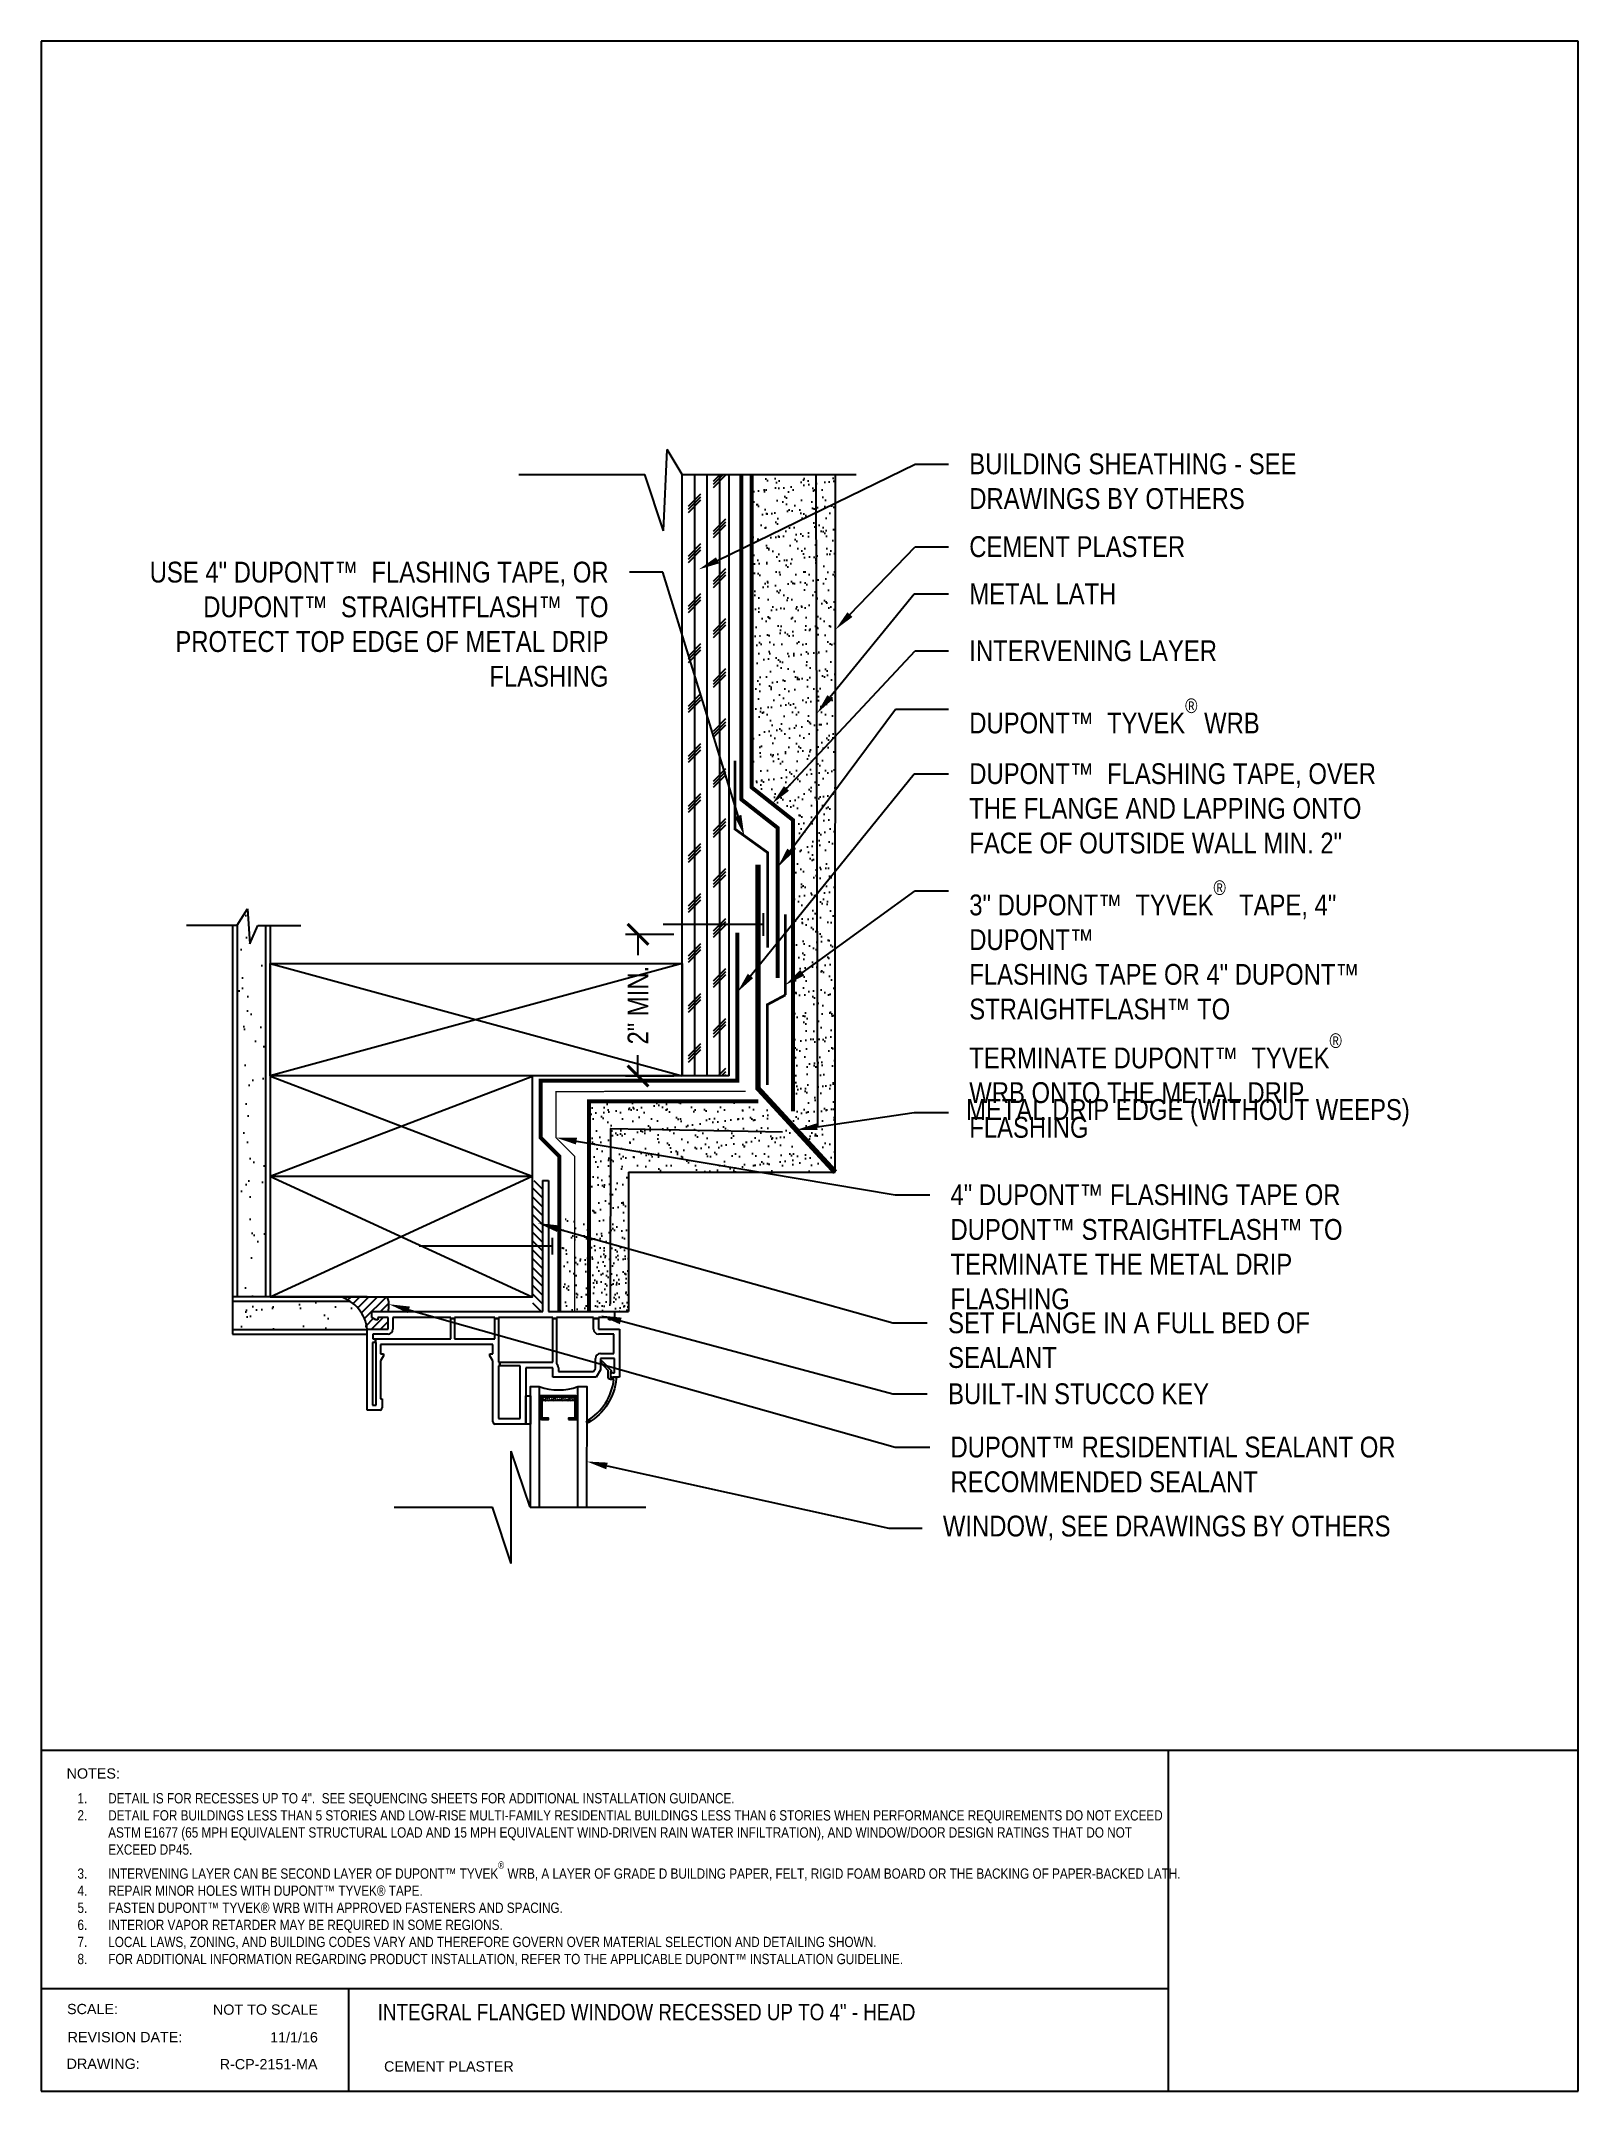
# Paper-space layout 'Title Block' of a CAD drawing. Header units: inches. Extents: x 0.3 to 7.8, y 0.1 to 10.1.
# The model-space entities are those that its viewports show. They can reach past a viewport. Long polylines and large blocks are cut down to what shows.
import ezdxf
from ezdxf import colors
from ezdxf.entities.mleader import LeaderData, LeaderLine
from ezdxf.math import Vec2, Vec3

# ---------------------------------------------------------------- set-up
doc = ezdxf.new("R2010")
doc.units = ezdxf.units.IN
doc.header["$MEASUREMENT"] = 0
for name, pattern in [('CENTER2', [1.125, 0.75, -0.125, 0.125, -0.125]), ('CENTER6', [0.4125, 0.3, -0.05, 0.03125, -0.03125]), ('HIDDEN', [0.375, 0.25, -0.125])]:
    doc.linetypes.add(name, pattern=pattern)
for name, color, linetype, lineweight in [('-ATI-WRB', 5, 'CENTER6', 15), ('.ATI-DETAIL', 13, 'Continuous', 25), ('.ATI-HATCH', 8, 'Continuous', 25), ('.ATI-TEXT', 7, 'Continuous', 35), ('ATI-SAM', 4, 'HIDDEN', 15)]:
    doc.layers.add(name, color=color, linetype=linetype, lineweight=lineweight)
doc.layers.add('title block', color=7, linetype='Continuous')
doc.styles.add('ATI ARCH 5-32', font='ARIALN.TTF', dxfattribs={"height": 0.15625})
doc.styles.get("Standard").update_dxf_attribs({"font": 'arial.ttf'})
doc.linetypes.add('ZIGZAG', pattern='A,0.0001,-0.2,[131,ltypeshp.shx,S=0.2,R=0,X=-0.2,Y=0],-0.4,[131,ltypeshp.shx,S=0.2,R=180,X=0.2,Y=0],-0.2', length=0.8001)
doc.dimstyles.new('ATI ARCH 5-32', dxfattribs={"dimscale": 12, "dimtxt": 0.15625, "dimasz": 0.15625, "dimexe": 0.09375, "dimexo": 0.0625, "dimgap": 0.09, "dimtad": 0, "dimdec": 4, "dimzin": 0, "dimdsep": 46, "dimlunit": 4, "dimtxsty": 'ATI ARCH 5-32', "dimblk": 'ARCHTICK', "dimcen": 0.09, "dimadec": 0, "dimazin": 0, "dimtfac": 0.8, "dimtdec": 4, "dimtofl": 0, "dimtmove": 0, "dimatfit": 2, "dimfxl": 1, "dimtolj": 1, "dimtzin": 0, "dimarcsym": 0})
pattern_1 = [(37.5, (-0.42954, -256.82222), (-0.004409535, 0.134877664), [0, -0.1064, 0, -0.119, 0, -0.11375]), (7.5, (-0.42954, -256.82222), (0.12388437, 0.19755022), [0, -0.0574, 0, -0.0959, 0, -0.03675]), (327.5, (-0.51564, -256.82222), (0.21798993, 0.000396134), [0, -0.035, 0, -0.126, 0, -0.1645]), (317.5, (-0.51564, -256.82222), (0.21042886, 0.06143729), [0, -0.0175, 0, -0.0826, 0, -0.0945])]

# ---------------------------------------------------------------- blocks, each defined once
blk = doc.blocks.new('_ARCHTICK')
at = {"color": 0, "linetype": 'ByBlock', "const_width": 0.15}
blk.add_lwpolyline([(-0.5, -0.5), (0.5, 0.5)], dxfattribs=at)
blk = doc.blocks.new('*D2')
at = {"layer": '.ATI-TEXT', "color": 0, "lineweight": -2, "transparency": 16777216}
for p, q in [((24.773, 16.744), (24.41, 16.744)), ((24.504, 16.744), (24.504, 16.588)), ((24.504, 15.681), (24.504, 15.838)), ((24.773, 15.681), (24.41, 15.681))]:
    blk.add_line(p, q, dxfattribs=at)
at = {"layer": 'Defpoints', "color": 0, "transparency": 16777216}
for p in [(24.836, 16.744), (24.504, 15.681), (24.836, 15.681)]:
    blk.add_point(p, dxfattribs=at)
at = {"layer": '.ATI-TEXT', "color": 0, "lineweight": -2, "transparency": 16777216, "xscale": 0.15625, "yscale": 0.15625, "zscale": 0.15625}
for p, rotation in [((24.504, 16.744), 90), ((24.504, 15.681), 270)]:
    blk.add_blockref('_ARCHTICK', p, dxfattribs=dict(at, rotation=rotation))
at = {"layer": '.ATI-TEXT', "color": 0, "transparency": 16777216, "insert": (24.504, 16.213), "char_height": 0.15625, "attachment_point": 5, "rotation": 90, "style": 'ATI ARCH 5-32'}
blk.add_mtext('\\A1;2" MIN.', dxfattribs=at)

msp = doc.modelspace()

# ---------------------------------------------------------------- hatches: boundary and pattern name
at = {"layer": '.ATI-HATCH'}
h = msp.add_hatch(dxfattribs=at)
h.set_pattern_fill('CORK', color=256, scale=0.75, angle=-90)
h.set_pattern_definition([(270, (21.74212, 18.31672), (0.09375, -4e-17), []), (45, (21.69525, 18.26985), (-0.1875, 0.1875), [0.132583, -0.132583]), (45, (21.69525, 18.2464), (-0.1875, 0.1875), [0.132583, -0.132583]), (45, (21.69525, 18.22297), (-0.1875, 0.1875), [0.132583, -0.132583])])
h.paths.add_polyline_path([(24.83587, 15.6814), (25.18743, 15.6814), (25.18743, 20.19521), (24.83587, 20.19521)])
h = msp.add_hatch(dxfattribs=at)
h.set_pattern_fill('AR-SAND', color=256, scale=0.07)
h.set_pattern_definition(pattern_1)
h.paths.add_polyline_path([(25.98473, 16.00208), (25.98514, 16.72334), (25.6669, 16.52826), (25.6669, 15.89073)])
h.paths.add_polyline_path([(25.98709, 20.19521), (25.52121, 20.19521), (25.35677, 20.12524), (25.35677, 19.21546), (25.54042, 19.06253), (25.54042, 17.97309), (25.6669, 17.81252), (25.6669, 16.52826), (25.98514, 16.72334)])
h.paths.add_polyline_path([(25.6669, 15.89073), (25.6669, 15.3042), (25.98414, 14.95981), (25.98473, 16.00208)])
h = msp.add_hatch(dxfattribs=at)
h.set_pattern_fill('AR-SAND', color=256, scale=0.07)
h.set_pattern_definition(pattern_1)
h.paths.add_polyline_path([(25.40375, 15.79854), (25.27974, 15.7551), (25.27974, 15.71448), (25.40375, 15.71448)])
h.paths.add_polyline_path([(25.35971, 16.70864), (27.08827, 16.70864), (27.08827, 17.29711), (25.35971, 17.29711)], flags=9)
h.paths.add_polyline_path([(25.35677, 19.21546), (25.35677, 17.84776), (25.6669, 17.60229), (25.6669, 17.81252), (25.54042, 17.97309), (25.54042, 19.06253)])
h = msp.add_hatch(dxfattribs=at)
h.set_pattern_fill('AR-SAND', color=256, scale=0.07)
h.set_pattern_definition(pattern_1)
h.paths.add_polyline_path([(25.98548, 17.33483), (25.6669, 17.33483), (25.6669, 16.69641), (25.92404, 16.69641), (25.98514, 16.7351)])
h.paths.add_polyline_path([(25.32078, 16.70864), (27.04934, 16.70864), (27.04934, 17.29711), (25.32078, 17.29711)], flags=9)
h = msp.add_hatch(dxfattribs=at)
h.set_pattern_fill('AR-SAND', color=256, scale=0.15)
h.set_pattern_definition([(37.5, (-150.229, -424.47275), (-0.009449, 0.28902357), [0, -0.228, 0, -0.255, 0, -0.24375]), (7.5, (-150.229, -424.47275), (0.2654665, 0.4233219), [0, -0.123, 0, -0.2055, 0, -0.07875]), (327.5, (-150.4135, -424.47275), (0.46712128, 0.00084886), [0, -0.075, 0, -0.27, 0, -0.3525]), (317.5, (-150.4135, -424.47275), (0.450919, 0.13165133), [0, -0.0375, 0, -0.177, 0, -0.2025])])
h.paths.add_polyline_path([(21.49603, 13.74363), (21.70697, 13.74363), (21.70697, 16.81072), (21.64925, 16.81072), (21.58998, 16.6734), (21.57381, 16.93458), (21.49603, 16.81341)])
h = msp.add_hatch(dxfattribs=at)
h.set_pattern_fill('AR-SAND', color=256, scale=0.07)
h.set_pattern_definition([(37.5, (-10.21474, -256.8224), (-0.004409535, 0.134877664), [0, -0.1064, 0, -0.119, 0, -0.11375]), (7.5, (-10.21474, -256.8224), (0.12388437, 0.19755022), [0, -0.0574, 0, -0.0959, 0, -0.03675]), (327.5, (-10.30084, -256.8224), (0.21798993, 0.000396134), [0, -0.035, 0, -0.126, 0, -0.1645]), (317.5, (-10.30084, -256.8224), (0.21042886, 0.06143729), [0, -0.0175, 0, -0.0826, 0, -0.0945])])
h.paths.add_polyline_path([(24.09231, 13.91309), (24.43171, 13.91309), (24.43171, 14.52608), (23.89978, 14.64697), (23.89978, 14.45691), (23.91428, 13.91309)])
h.paths.add_polyline_path([(24.13712, 15.49156), (24.13712, 14.59303), (24.43171, 14.52608), (24.43171, 14.95964), (25.92671, 14.95964), (25.47824, 15.44648), (25.23042, 15.49156)])
h = msp.add_hatch(dxfattribs=at)
h.set_pattern_fill('ANSI31', color=256, scale=0.375, angle=-90)
h.set_pattern_definition([(315, (-0.42935, -255.947492), (0.03314563, 0.03314563), [])])
h.paths.add_polyline_path([(23.78907, 14.40528), (23.71397, 14.40528), (23.71397, 13.91309), (23.78907, 13.91309)])
h.paths.add_polyline_path([(23.78907, 14.89747), (23.71397, 14.89747), (23.71397, 14.40528), (23.78907, 14.40528)])
h = msp.add_hatch(dxfattribs=at)
h.set_pattern_fill('AR-SAND', color=256, scale=0.07)
h.set_pattern_definition([(37.5, (-10.2138, -255.94749), (-0.004409535, 0.134877664), [0, -0.1064, 0, -0.119, 0, -0.11375]), (7.5, (-10.2138, -255.9475), (0.12388437, 0.19755022), [0, -0.0574, 0, -0.0959, 0, -0.03675]), (327.5, (-10.2999, -255.94749), (0.21798993, 0.000396134), [0, -0.035, 0, -0.126, 0, -0.1645]), (317.5, (-10.2999, -255.9475), (0.21042886, 0.06143729), [0, -0.0175, 0, -0.0826, 0, -0.0945])])
h.paths.add_polyline_path([(24.43265, 14.41842), (24.09325, 14.49784), (24.09325, 14.28778), (24.09325, 13.98395), (24.43265, 13.91309)])
h = msp.add_hatch(dxfattribs=at)
h.set_pattern_fill('ANSI31', color=256, scale=0.375, angle=720)
h.set_pattern_definition([(45, (-151.908034, -428.97817), (-0.0331456304, 0.0331456304), [])])
edge = h.paths.add_edge_path()
edge.add_line((22.62793, 13.91097), (22.50699, 13.91097))
edge.add_line((22.50699, 13.91097), (22.50699, 13.86597))
edge.add_line((22.50699, 13.86597), (22.53624, 13.8491))
edge.add_line((22.53624, 13.8491), (22.5503, 13.8491))
edge.add_line((22.5503, 13.8491), (22.5503, 13.86597))
edge.add_line((22.5503, 13.86597), (22.62793, 13.86597))
edge.add_line((22.62793, 13.86597), (22.62793, 13.77879))
edge.add_line((22.62793, 13.77879), (22.47043, 13.77879))
edge.add_arc((22.19057, 13.75449), 0.28091, 364.962398, 434.272129)
edge.add_line((22.26671, 14.02488), (22.626, 14.02488))
edge.add_arc((22.42544, 13.96452), 0.20944, 345.188564, 376.75167, ccw=False)
h = msp.add_hatch(dxfattribs=at)
h.set_pattern_fill('AR-SAND', color=256, scale=0.15, angle=-180)
h.set_pattern_definition([(217.5, (196.80717, 456.81435), (0.009449, -0.28902357), [0, -0.228, 0, -0.255, 0, -0.24375]), (187.5, (196.80717, 456.81435), (-0.2654665, -0.4233219), [0, -0.123, 0, -0.2055, 0, -0.07875]), (147.5, (196.99167, 456.81435), (-0.46712128, -0.00084886), [0, -0.075, 0, -0.27, 0, -0.3525]), (137.5, (196.99167, 456.81435), (-0.450919, -0.13165133), [0, -0.0375, 0, -0.177, 0, -0.2025])])
h.paths.add_polyline_path([(22.47043, 13.77879), (22.47043, 13.98972), (21.46106, 13.98972), (21.46106, 13.77879)])
h = msp.add_hatch(dxfattribs=at)
h.set_pattern_fill('DASH', color=256, scale=0.084375, angle=30, style=0)
h.set_pattern_definition([(330, (20.128368, 14.530916), (0.003860424, -0.0144073), [0.010546875, -0.010546875])])
h.paths.add_polyline_path([(24.03073, 13.24475), (23.78506, 13.24475), (23.78506, 13.2727), (24.03073, 13.2727)])
edge = h.paths.add_edge_path(flags=17)
edge.add_line((24.03073, 13.24475), (23.78506, 13.24475))

# ---------------------------------------------------------------- linework, layer by layer
at = {"layer": '-ATI-WRB', "linetype": 'CENTER6', "ltscale": 0.75, "const_width": 0.03}
msp.add_lwpolyline([(25.28, 20.19521), (25.28, 19.08596), (25.28, 18.90536), (25.28, 17.75699), (25.55202, 17.5438), (25.55202, 16.41576)], dxfattribs=at)
at = {"layer": '.ATI-DETAIL'}
for p, q in [((24.69525, 19.77333), (24.7234, 20.38391)), ((24.83587, 20.19521), (24.7234, 20.38391)), ((23.61065, 20.19521), (24.55462, 20.19521)), ((24.69525, 19.77333), (24.55462, 20.19521)), ((24.83587, 15.6814), (24.83587, 20.19521)), ((24.83587, 20.19521), (26.1421, 20.19521)), ((25.18743, 15.6814), (25.18743, 20.19521)), ((25.98414, 14.95981), (25.98709, 20.19521)), ((21.49603, 16.81341), (21.57381, 16.93458)), ((21.57381, 16.93458), (21.58998, 16.6734)), ((21.11469, 16.81341), (21.49603, 16.81341)), ((21.46087, 16.81341), (21.46106, 14.02488)), ((21.58998, 16.6734), (21.64925, 16.81072)), ((21.64925, 16.81072), (21.97343, 16.81072)), ((21.74212, 16.81072), (21.74231, 14.02488)), ((25.44335, 16.90448), (25.44335, 16.73395)), ((21.74212, 16.52515), (24.83587, 15.6814)), ((24.83587, 16.52515), (21.74212, 15.6814)), ((25.18743, 15.6814), (24.83587, 15.6814)), ((24.43246, 14.95981), (25.98414, 14.95894)), ((24.43246, 14.95981), (24.43265, 13.91309)), ((23.78907, 13.91309), (23.78907, 14.89747)), ((23.78907, 14.89747), (23.83125, 14.89747)), ((23.83125, 14.89747), (23.83125, 13.91309)), ((21.74231, 14.02488), (21.46106, 14.02488)), ((22.47043, 14.02488), (21.46106, 14.02488)), ((21.46106, 14.02488), (21.46106, 13.74363)), ((22.50699, 13.86809), (22.50699, 13.91309)), ((22.50699, 13.91309), (23.78907, 13.91309)), ((22.53622, 13.85122), (22.50699, 13.86809)), ((22.55028, 13.85122), (22.53622, 13.85122)), ((22.62793, 13.86809), (22.55028, 13.86809)), ((22.55028, 13.86809), (22.55028, 13.85122)), ((22.62793, 13.7809), (22.62793, 13.86809)), ((23.0993, 13.86809), (22.66449, 13.86809)), ((22.66449, 13.86809), (22.66449, 13.7809)), ((23.0993, 13.86068), (23.0993, 13.86809)), ((23.12743, 13.86068), (23.0993, 13.86068)), ((23.0993, 13.7089), (23.0993, 13.86068)), ((23.0993, 13.86068), (23.12743, 13.86068)), ((23.42949, 13.86809), (23.12743, 13.86809)), ((23.12743, 13.86809), (23.12743, 13.86068)), ((23.12743, 13.86068), (23.12743, 13.7089)), ((23.42949, 13.86068), (23.42949, 13.86809)), ((23.45761, 13.86068), (23.42949, 13.86068)), ((23.42949, 13.7089), (23.42949, 13.86068)), ((23.42949, 13.86068), (23.45761, 13.86068)), ((23.8643, 13.86809), (23.45761, 13.86809)), ((23.45761, 13.86809), (23.45761, 13.86068)), ((23.45761, 13.86068), (23.45761, 13.5334)), ((23.83125, 13.91309), (24.32836, 13.91309)), ((23.8643, 13.86068), (23.8643, 13.86809)), ((23.8643, 13.86068), (23.89243, 13.86068)), ((23.89243, 13.86068), (23.8643, 13.86068)), ((23.8643, 13.5334), (23.8643, 13.86068)), ((24.17086, 13.86809), (23.89243, 13.86809)), ((23.89243, 13.86809), (23.89243, 13.86068)), ((23.89243, 13.86068), (23.89243, 13.52266)), ((24.17086, 13.86068), (24.17086, 13.86809)), ((24.17086, 13.7809), (24.17086, 13.86068)), ((24.17086, 13.86068), (24.20743, 13.86068)), ((24.20743, 13.86068), (24.17086, 13.86068)), ((24.28507, 13.86809), (24.20743, 13.86809)), ((24.20743, 13.86809), (24.20743, 13.86068)), ((24.20743, 13.86068), (24.20743, 13.7809)), ((24.28507, 13.85122), (24.28507, 13.86809)), ((24.29913, 13.85122), (24.28507, 13.85122)), ((24.32836, 13.86809), (24.29913, 13.85122)), ((24.32836, 13.91309), (24.32836, 13.86809)), ((24.32836, 13.91309), (24.43265, 13.91309)), ((21.46106, 13.74363), (22.47043, 13.74363)), ((22.47043, 13.17453), (22.47043, 13.7809)), ((22.47043, 13.7809), (22.62793, 13.7809)), ((22.62793, 13.74434), (22.51261, 13.74434)), ((22.51261, 13.74434), (22.51261, 13.7089)), ((22.51261, 13.7089), (22.53359, 13.7089)), ((22.53359, 13.7089), (22.53359, 13.68078)), ((22.53359, 13.68078), (22.53359, 13.7089)), ((22.53359, 13.7089), (23.0993, 13.7089)), ((23.12743, 13.7089), (23.42949, 13.7089)), ((24.20743, 13.7809), (24.36493, 13.7809)), ((24.32274, 13.74434), (24.20743, 13.74434)), ((24.32274, 13.59809), (24.32274, 13.74434)), ((24.36493, 13.7809), (24.36493, 13.4209)), ((22.53359, 13.68078), (22.5098, 13.68078)), ((22.5098, 13.68078), (22.5098, 13.21109)), ((22.53793, 13.68078), (22.53359, 13.68078)), ((22.53793, 13.21109), (22.53793, 13.68078)), ((23.41543, 13.66672), (22.57168, 13.66672)), ((22.57168, 13.66672), (22.57168, 13.5964)), ((22.57168, 13.5964), (22.59418, 13.5964)), ((22.59418, 13.58234), (22.57168, 13.54337)), ((22.57168, 13.54337), (22.57168, 13.2589)), ((22.59418, 13.5964), (22.59418, 13.58234)), ((23.39293, 13.58234), (23.39293, 13.5964)), ((23.39293, 13.5964), (23.41543, 13.5964)), ((23.41543, 13.54337), (23.39293, 13.58234)), ((23.41543, 13.5964), (23.41543, 13.66672)), ((23.41543, 13.08622), (23.41543, 13.54337)), ((24.18493, 13.48695), (24.18493, 13.56153)), ((24.22149, 13.59809), (24.32274, 13.59809)), ((24.32836, 13.56153), (24.22149, 13.56153)), ((24.22149, 13.56153), (24.22149, 13.47715)), ((24.32836, 13.45465), (24.32836, 13.56153)), ((23.45761, 13.5334), (23.46726, 13.5334)), ((23.46726, 13.50528), (23.45761, 13.50528)), ((23.45761, 13.50528), (23.45761, 13.11153)), ((23.46726, 13.5334), (23.46726, 13.50528)), ((23.46726, 13.50528), (23.46726, 13.5334)), ((23.46726, 13.5334), (23.8643, 13.5334)), ((23.61961, 13.50528), (23.46726, 13.50528)), ((23.61961, 13.11153), (23.61961, 13.50528)), ((23.8643, 13.49122), (23.6618, 13.49122)), ((23.6618, 13.49122), (23.6618, 13.06934)), ((23.8643, 13.4209), (23.8643, 13.49122)), ((24.18901, 13.4209), (23.8643, 13.4209)), ((23.90649, 13.49122), (23.90649, 13.46309)), ((23.90649, 13.46309), (24.17115, 13.46309)), ((24.17115, 13.46309), (24.18493, 13.48695)), ((24.22149, 13.47715), (24.18901, 13.4209)), ((24.3143, 13.45465), (24.32836, 13.45465)), ((24.36493, 13.4209), (24.3143, 13.4209)), ((22.57168, 13.2589), (22.58293, 13.2589)), ((22.58293, 13.2589), (22.58293, 13.1914)), ((23.78569, 13.2817), (23.76333, 13.2817)), ((24.0301, 13.2817), (24.05246, 13.2817)), ((22.56605, 13.17453), (22.47043, 13.17453)), ((22.5098, 13.21109), (22.53793, 13.21109)), ((23.45761, 13.11153), (23.61961, 13.11153)), ((23.78569, 13.10451), (23.76333, 13.10451)), ((24.0301, 13.10451), (24.05246, 13.10451)), ((23.6618, 13.06934), (23.4323, 13.06934)), ((23.69339, 12.44441), (23.55276, 12.86628)), ((23.55276, 12.02253), (23.55276, 12.86628)), ((22.67336, 12.44441), (23.41214, 12.44441)), ((23.55276, 12.02253), (23.41214, 12.44441)), ((23.69339, 12.44441), (24.56332, 12.44441))]:
    msp.add_line(p, q, dxfattribs=at)
at = {"layer": '.ATI-DETAIL', "ltscale": 0.5}
for p, q in [((21.74231, 14.93035), (23.7116, 15.67956)), ((21.74557, 15.6807), (23.70958, 14.92887)), ((21.73997, 14.93035), (23.70271, 14.93035)), ((21.74027, 14.92941), (23.71071, 14.02477)), ((21.74216, 14.02501), (23.70902, 14.93007)), ((21.74441, 14.92991), (23.70715, 14.92991))]:
    msp.add_line(p, q, dxfattribs=at)
at = {"layer": '.ATI-DETAIL', "linetype": 'CENTER2', "ltscale": 0.75, "const_width": 0.03}
for points in [[(25.35677, 20.19521), (25.35677, 19.21546), (25.35677, 18.91141), (25.35677, 17.84776), (25.6669, 17.60229), (25.6669, 15.41663)], [(24.13712, 13.91309), (24.13712, 15.49173), (25.40781, 15.49173), (25.40781, 15.49173)]]:
    msp.add_lwpolyline(points, dxfattribs=at)
at = {"layer": '.ATI-DETAIL', "linetype": 'ZIGZAG', "ltscale": 0.2}
for points in [[(25.85512, 15.29908), (25.84209, 20.19521)], [(24.29804, 13.97011), (24.29894, 15.2884), (25.58861, 15.26158)]]:
    msp.add_lwpolyline(points, dxfattribs=at)
at = {"layer": '.ATI-DETAIL', "linetype": 'Continuous', "const_width": 0.04}
msp.add_lwpolyline([(25.98414, 14.95981), (25.98414, 14.95981), (25.40375, 15.58987), (25.40375, 17.2671)], dxfattribs=at)
at = {"layer": '.ATI-DETAIL'}
for points in [[(25.44335, 16.81922), (24.69285, 16.81922)], [(23.86226, 14.34278), (23.86226, 14.46778)], [(23.86226, 14.40528), (22.86226, 14.40528)]]:
    msp.add_lwpolyline(points, dxfattribs=at)
for points in [[(24.83587, 15.6814), (21.74212, 15.6814), (21.74212, 16.52515), (24.83587, 16.52515)], [(23.71087, 15.6814), (21.74212, 15.6814), (21.74231, 14.02488), (23.71106, 14.02488)], [(24.03073, 13.24475), (23.78506, 13.24475), (23.78506, 13.2727), (24.03073, 13.2727)]]:
    msp.add_lwpolyline(points, close=True, dxfattribs=at)
msp.add_lwpolyline([(24.32303, 13.40403), (24.29743, 13.40403, -0.41421356), (24.28055, 13.4209), (24.28055, 13.47083), (24.22382, 13.5304, -1), (24.23603, 13.54204), (24.30586, 13.46872), (24.29743, 13.46028), (24.29743, 13.4209), (24.3331, 13.4209, -0.53433101), (24.34089, 13.40924, -0.24015552), (24.13137, 13.07972), (24.13024, 13.0791, -0.94843788), (24.1216, 13.09357, 0.23691245)], format="xyb", close=True, dxfattribs=at)
at = {"layer": '.ATI-DETAIL', "linetype": 'Continuous'}
msp.add_lwpolyline([(23.66208, 13.2803), (23.69696, 13.2803), (23.69696, 13.06936), (23.66208, 13.06936)], close=True, dxfattribs=at)
for points in [[(23.69677, 12.44441), (23.69696, 13.35061), (23.76333, 13.35061), (23.76314, 12.44441)], [(24.05227, 12.44441), (24.05246, 13.35061), (24.11883, 13.35061), (24.11864, 12.44441)]]:
    msp.add_lwpolyline(points, dxfattribs=at)
at = {"layer": '.ATI-DETAIL', "flags": 128}
msp.add_lwpolyline([(23.98348, 13.10451), (24.0341, 13.10451, 0.41421356), (24.03973, 13.11014), (24.03973, 13.27608, 0.41421356), (24.0341, 13.2817), (23.78168, 13.2817, 0.41421356), (23.77606, 13.27608), (23.77606, 13.11014, 0.41421356), (23.78168, 13.10451), (23.83231, 13.10451), (23.83231, 13.11351), (23.78506, 13.11351), (23.78506, 13.2727), (24.03073, 13.2727), (24.03073, 13.11351), (23.98348, 13.11351)], format="xyb", close=True, dxfattribs=at)
at = {"layer": '.ATI-DETAIL'}
for centre, radius, start, end in [((22.18863, 13.75288), 0.28298, 5.252016, 73.982511), ((22.46963, 13.95808), 0.16515, 343.427846, 23.858235), ((22.62793, 13.7809), 0.03656, 270, 360), ((24.20743, 13.7809), 0.03656, 180, 270), ((24.22149, 13.56153), 0.03656, 90, 180), ((23.8643, 13.49122), 0.04219, 0, 48.189685), ((24.3143, 13.43778), 0.01687, 90, 269.999934), ((23.90789, 13.75723), 0.43155, 250.428506, 289.571494), ((22.56605, 13.1914), 0.01687, 270, 0), ((23.4323, 13.08622), 0.01687, 180, 270)]:
    msp.add_arc(centre, radius, start, end, dxfattribs=at)
msp.add_point((24.36493, 13.91309), dxfattribs=at)
at = {"layer": '.ATI-HATCH'}
for p, q in [((21.49603, 16.81341), (21.49622, 14.02488)), ((21.70697, 16.81072), (21.70716, 14.02488)), ((22.3435, 13.98972), (21.46106, 13.98972)), ((21.46106, 13.77879), (22.47043, 13.77879))]:
    msp.add_line(p, q, dxfattribs=at)
at = {"layer": 'ATI-SAM'}
for points, const_width in [([(25.23192, 18.04708), (25.23192, 17.53436), (25.4779, 17.35728), (25.4779, 16.64385)], 0.02), ([(23.91428, 13.91309), (23.91428, 15.07811), (23.77365, 15.21874), (23.77346, 15.64624), (25.25002, 15.64624), (25.25002, 16.75716)], 0.03), ([(25.61099, 16.89339), (25.61099, 16.2894)], 0.02), ([(25.61099, 16.2894), (25.47614, 16.21732), (25.47614, 15.61382)], 0.02), ([(24.02894, 13.91309), (24.02894, 15.07811), (23.88831, 15.21874), (23.88816, 15.56415), (25.3126, 15.56713)], 0.01)]:
    msp.add_lwpolyline(points, dxfattribs=dict(at, const_width=const_width))

# ---------------------------------------------------------------- dimensions: what is measured, and where the dimension line sits
at = {"layer": '.ATI-TEXT'}
dim = msp.add_linear_dim(base=(24.50392, 15.6814), p1=(24.83587, 16.74425), p2=(24.83587, 15.6814), angle=90, text='2" MIN.', dimstyle='ATI ARCH 5-32', override={"dimscale": 0, "dimtix": 0, "dimtofl": 0, "dimtmove": 0, "dimatfit": 2}, dxfattribs=at)
dim.commit()
dim.dimension.update_dxf_attribs({"geometry": '*D2', "text_midpoint": (24.50392, 16.21282)})

# ---------------------------------------------------------------- leaders
ml = msp.add_multileader_mtext('Standard', dxfattribs=at)
ml.set_content('BUILDING SHEATHING - SEE DRAWINGS BY OTHERS', color=7, style='ATI ARCH 5-32')
ml.set_leader_properties(color=7)
ml.build(insert=Vec2(0, 0))
ml.multileader.update_dxf_attribs({"dogleg_length": 0.25, "arrow_head_size": 0.15625})
ctx = ml.context
ctx.base_point, ctx.char_height, ctx.arrow_head_size, ctx.landing_gap_size, ctx.plane_origin = Vec3(26.83474, 20.2739), 0.15625, 0.15625, 0.15625, Vec3(24.10045, 19.69546)
notes = []
notes.append((ctx, [(0, (1, 1, 0), (26.58474, 20.2739), (1, 0), 0.25, [(0, [(24.96044, 19.48267)], 0, [])])]))
ctx.mtext.insert, ctx.mtext.width, ctx.mtext.flow_direction = Vec3(26.99099, 20.35336), 3.3562684, 5
ml = msp.add_multileader_mtext('Standard', dxfattribs=at)
ml.set_content('CEMENT PLASTER', color=7, style='ATI ARCH 5-32')
ml.set_leader_properties(color=7)
ml.build(insert=Vec2(0, 0))
ml.multileader.update_dxf_attribs({"dogleg_length": 0.25, "arrow_head_size": 0.15625})
ctx = ml.context
ctx.base_point, ctx.char_height, ctx.arrow_head_size, ctx.landing_gap_size, ctx.plane_origin = Vec3(26.83474, 19.65258), 0.15625, 0.15625, 0.15625, Vec3(25.46802, 18.79192)
notes.append((ctx, [(0, (1, 1, 0), (26.58474, 19.65258), (1, 0), 0.25, [(0, [(25.98644, 19.03154)], 0, [])])]))
ctx.mtext.insert, ctx.mtext.flow_direction = Vec3(26.99099, 19.73204), 5
ml = msp.add_multileader_mtext('Standard', dxfattribs=at)
ml.set_content('USE 4" DUPONT™  FLASHING TAPE, OR DUPONT™  STRAIGHTFLASH™  TO PROTECT TOP EDGE OF METAL DRIP FLASHING', color=7, style='ATI ARCH 5-32')
ml.set_leader_properties(color=7)
ml.build(insert=Vec2(0, 0))
ml.multileader.update_dxf_attribs({"dogleg_length": 0.25, "arrow_head_size": 0.15625})
ctx = ml.context
ctx.base_point, ctx.char_height, ctx.arrow_head_size, ctx.landing_gap_size, ctx.plane_origin = Vec3(20.69799, 19.46134), 0.15625, 0.15625, 0.15625, Vec3(19.93631, 17.0321)
ctx.text_align_type = 2
notes.append((ctx, [(1, (1, 1, 0), (24.68925, 19.46134), (-1, 0), 0.25, [(0, [(25.30175, 17.48409)], 0, [])])]))
ctx.mtext.insert, ctx.mtext.width, ctx.mtext.alignment, ctx.mtext.flow_direction = Vec3(24.283, 19.5408), 3.8625952, 3, 5
ml = msp.add_multileader_mtext('Standard', dxfattribs=at)
ml.set_content('METAL LATH', color=7, style='ATI ARCH 5-32')
ml.set_leader_properties(color=7)
ml.build(insert=Vec2(0, 0))
ml.multileader.update_dxf_attribs({"dogleg_length": 0.25842, "arrow_head_size": 0.15625})
ctx = ml.context
ctx.base_point, ctx.char_height, ctx.arrow_head_size, ctx.landing_gap_size, ctx.plane_origin = Vec3(26.83474, 19.29981), 0.15625, 0.15625, 0.15625, Vec3(24.21442, 14.40221)
notes.append((ctx, [(0, (1, 1, 0), (26.57632, 19.29981), (1, 0), 0.25842, [(0, [(25.84686, 18.40207)], 0, [])])]))
ctx.mtext.insert, ctx.mtext.flow_direction = Vec3(26.99099, 19.37799), 5
ml = msp.add_multileader_mtext('Standard', dxfattribs=at)
ml.set_content('INTERVENING LAYER', color=7, style='ATI ARCH 5-32')
ml.set_leader_properties(color=7)
ml.build(insert=Vec2(0, 0))
ml.multileader.update_dxf_attribs({"dogleg_length": 0.25, "arrow_head_size": 0.15625})
ctx = ml.context
ctx.base_point, ctx.char_height, ctx.arrow_head_size, ctx.landing_gap_size, ctx.plane_origin = Vec3(26.83474, 18.87129), 0.15625, 0.15625, 0.15625, Vec3(25.62627, 17.61616)
notes.append((ctx, [(0, (1, 1, 0), (26.58474, 18.87129), (1, 0), 0.25, [(0, [(25.51183, 17.72502)], 0, [])])]))
ctx.mtext.insert, ctx.mtext.flow_direction = Vec3(26.99099, 18.95075), 5
ml = msp.add_multileader_mtext('Standard', dxfattribs=at)
ml.set_content('DUPONT™  TYVEK{\\A1;\\H0.7x;\\S®^ ;} WRB ', color=7, style='ATI ARCH 5-32')
ml.set_leader_properties(color=7)
ml.build(insert=Vec2(0, 0))
ml.multileader.update_dxf_attribs({"dogleg_length": 0.25, "arrow_head_size": 0.15625})
ctx = ml.context
ctx.base_point, ctx.char_height, ctx.arrow_head_size, ctx.landing_gap_size, ctx.plane_origin = Vec3(26.83474, 18.43518), 0.15625, 0.15625, 0.15625, Vec3(24.44171, 18.88843)
notes.append((ctx, [(0, (1, 1, 0), (26.43749, 18.43518), (1, 0), 0.39725, [(0, [(25.55202, 17.24678)], 0, [])])]))
ctx.mtext.insert, ctx.mtext.flow_direction = Vec3(26.99099, 18.51464), 5
ml = msp.add_multileader_mtext('Standard', dxfattribs=at)
ml.set_content('DUPONT™  FLASHING TAPE, OVER THE FLANGE AND LAPPING ONTO FACE OF OUTSIDE WALL MIN. 2"', color=7, style='ATI ARCH 5-32')
ml.set_leader_properties(color=7)
ml.build(insert=Vec2(0, 0))
ml.multileader.update_dxf_attribs({"dogleg_length": 0.25, "arrow_head_size": 0.15625})
ctx = ml.context
ctx.base_point, ctx.char_height, ctx.arrow_head_size, ctx.landing_gap_size, ctx.plane_origin = Vec3(26.83474, 17.94896), 0.15625, 0.15625, 0.15625, Vec3(30.49807, 12.33054)
notes.append((ctx, [(0, (1, 1, 0), (26.57632, 17.94896), (1, 0), 0.25842, [(0, [(25.25002, 16.31087)], 0, [])])]))
ctx.mtext.insert, ctx.mtext.width, ctx.mtext.flow_direction = Vec3(26.99099, 18.02842), 3.3030463, 5
ml = msp.add_multileader_mtext('Standard', dxfattribs=at)
ml.set_content('3" DUPONT™  TYVEK{\\A1;\\H0.7x;\\S®^ ;\\A0;\\H1.4286x;  TAPE, \\H0.99998x;4" DUPONT™\\PFLASHING TAPE OR 4" DUPONT™  STRAIGHTFLASH™ TO  TERMINATE DUPONT™  TYVEK\\A1;\\H0.7x;\\S®^ ;\\A0;\\H1.4286x;  WRB ONTO THE METAL DRIP FLASHING}', color=7, style='ATI ARCH 5-32')
ml.set_leader_properties(color=7)
ml.build(insert=Vec2(0, 0))
ml.multileader.update_dxf_attribs({"dogleg_length": 0.25, "arrow_head_size": 0.15625})
ctx = ml.context
ctx.base_point, ctx.char_height, ctx.arrow_head_size, ctx.landing_gap_size, ctx.plane_origin = Vec3(26.83474, 17.06991), 0.15625, 0.15625, 0.15625, Vec3(25.62627, 16.52934)
notes.append((ctx, [(0, (1, 1, 0), (26.58474, 17.06991), (1, 0), 0.25, [(0, [(25.61099, 16.36496)], 0, [])])]))
ctx.mtext.insert, ctx.mtext.width, ctx.mtext.flow_direction = Vec3(26.99099, 17.14937), 2.9959076, 5
ml = msp.add_multileader_mtext('Standard', dxfattribs=at)
ml.set_content('METAL DRIP EDGE (WITHOUT WEEPS)', color=7, style='ATI ARCH 5-32')
ml.set_leader_properties(color=7)
ml.build(insert=Vec2(0, 0))
ml.multileader.update_dxf_attribs({"dogleg_length": 0.25842, "arrow_head_size": 0.15625})
ctx = ml.context
ctx.base_point, ctx.char_height, ctx.arrow_head_size, ctx.landing_gap_size, ctx.plane_origin = Vec3(26.83474, 15.40662), 0.15625, 0.15625, 0.15625, Vec3(25.85725, 15.22328)
ctx.text_align_type = 2
notes.append((ctx, [(0, (1, 1, 0), (26.57632, 15.40662), (1, 0), 0.25842, [(0, [(25.69422, 15.27771)], 0, [])])]))
ctx.mtext.insert, ctx.mtext.width, ctx.mtext.defined_height, ctx.mtext.alignment, ctx.mtext.flow_direction = Vec3(30.29803, 15.50771), 3.6727008, 1.582067810090848e-14, 3, 5
ml = msp.add_multileader_mtext('Standard', dxfattribs=at)
ml.set_content('4" DUPONT™ FLASHING TAPE OR DUPONT™ STRAIGHTFLASH™ TO TERMINATE THE METAL DRIP FLASHING', color=7, style='ATI ARCH 5-32')
ml.set_leader_properties(color=7)
ml.build(insert=Vec2(0, 0))
ml.multileader.update_dxf_attribs({"dogleg_length": 0.25, "arrow_head_size": 0.15625})
ctx = ml.context
ctx.base_point, ctx.char_height, ctx.arrow_head_size, ctx.landing_gap_size, ctx.plane_origin = Vec3(26.69384, 14.78873), 0.15625, 0.15625, 0.15625, Vec3(28.02658, 11.84762)
notes.append((ctx, [(0, (1, 1, 0), (26.43542, 14.78873), (1, 0), 0.25842, [(0, [(23.88831, 15.21874)], 0, [])])]))
ctx.mtext.insert, ctx.mtext.width, ctx.mtext.flow_direction = Vec3(26.85009, 14.86819), 3.4972865, 5
ml = msp.add_multileader_mtext('Standard', dxfattribs=at)
ml.set_content('SET FLANGE IN A FULL BED OF SEALANT', color=7, style='ATI ARCH 5-32')
ml.set_leader_properties(color=7)
ml.build(insert=Vec2(0, 0))
ml.multileader.update_dxf_attribs({"dogleg_length": 0.25, "arrow_head_size": 0.15625})
ctx = ml.context
ctx.base_point, ctx.char_height, ctx.arrow_head_size, ctx.landing_gap_size, ctx.plane_origin = Vec3(26.6759, 13.82767), 0.15625, 0.15625, 0.15625, Vec3(29.9222, 10.68411)
notes.append((ctx, [(0, (1, 1, 0), (26.41748, 13.82767), (1, 0), 0.25842, [(0, [(23.75249, 14.57758)], 0, [])])]))
ctx.mtext.insert, ctx.mtext.width, ctx.mtext.flow_direction = Vec3(26.83215, 13.90713), 2.9865467, 5
ml = msp.add_multileader_mtext('Standard', dxfattribs=at)
ml.set_content('DUPONT™ RESIDENTIAL SEALANT OR RECOMMENDED SEALANT', color=7, style='ATI ARCH 5-32')
ml.set_leader_properties(color=7)
ml.build(insert=Vec2(0, 0))
ml.multileader.update_dxf_attribs({"dogleg_length": 0.25, "arrow_head_size": 0.15625})
ctx = ml.context
ctx.base_point, ctx.char_height, ctx.arrow_head_size, ctx.landing_gap_size, ctx.plane_origin = Vec3(26.69384, 12.89526), 0.15625, 0.15625, 0.15625, Vec3(28.02658, 9.53149)
notes.append((ctx, [(0, (1, 1, 0), (26.43542, 12.89526), (1, 0), 0.25842, [(0, [(22.63445, 13.96857)], 0, [])])]))
ctx.mtext.insert, ctx.mtext.width, ctx.mtext.flow_direction = Vec3(26.85009, 12.97472), 3.4972865, 5
ml = msp.add_multileader_mtext('Standard', dxfattribs=at)
ml.set_content('BUILT-IN STUCCO KEY', color=7, style='ATI ARCH 5-32')
ml.set_leader_properties(color=7)
ml.build(insert=Vec2(0, 0))
ml.multileader.update_dxf_attribs({"dogleg_length": 0.25, "arrow_head_size": 0.15625})
ctx = ml.context
ctx.base_point, ctx.char_height, ctx.arrow_head_size, ctx.landing_gap_size, ctx.plane_origin = Vec3(26.6759, 13.2952), 0.15625, 0.15625, 0.15625, Vec3(29.38837, 8.41008)
notes.append((ctx, [(0, (1, 1, 0), (26.41748, 13.2952), (1, 0), 0.25842, [(0, [(24.22385, 13.88349)], 0, [])])]))
ctx.mtext.insert, ctx.mtext.width, ctx.mtext.flow_direction = Vec3(26.83215, 13.37466), 2.9865467, 5
ml = msp.add_multileader_mtext('Standard', dxfattribs=at)
ml.set_content('WINDOW, SEE DRAWINGS BY OTHERS', color=7, style='ATI ARCH 5-32')
ml.set_leader_properties(color=7)
ml.build(insert=Vec2(0, 0))
ml.multileader.update_dxf_attribs({"dogleg_length": 0.25, "arrow_head_size": 0.15625})
ctx = ml.context
ctx.base_point, ctx.char_height, ctx.arrow_head_size, ctx.landing_gap_size, ctx.plane_origin = Vec3(26.63672, 12.28828), 0.15625, 0.15625, 0.15625, Vec3(29.03932, 7.85239)
notes.append((ctx, [(0, (1, 1, 0), (26.38672, 12.28828), (1, 0), 0.25, [(0, [(24.11883, 12.78821)], 0, [])])]))
ctx.mtext.insert, ctx.mtext.width, ctx.mtext.defined_height, ctx.mtext.flow_direction = Vec3(26.79297, 12.38186), 3.4972865, 0.49806, 5
for ctx, leaders in notes:
    for number, flags, end, landing, length, lines in leaders:
        leader = LeaderData()
        leader.index, (leader.has_last_leader_line, leader.has_dogleg_vector, leader.attachment_direction) = number, flags
        leader.last_leader_point, leader.dogleg_vector, leader.dogleg_length = Vec3(end), Vec3(landing), length
        for number, points, colour, breaks in lines:
            line = LeaderLine()
            line.index, line.vertices, line.color, line.breaks = number, Vec3.list(points), colors.encode_raw_color(colour), breaks
            leader.lines.append(line)
        ctx.leaders.append(leader)

psp = doc.layouts.new('Title Block')

# ---------------------------------------------------------------- linework, layer by layer
for p, q in [((7.772, 10.075), (0.272, 10.075)), ((0.272, 10.075), (0.272, 0.075)), ((7.772, 0.075), (7.772, 10.075)), ((0.272, 1.737), (7.772, 1.737)), ((5.772, 1.737), (5.772, 0.075)), ((0.272, 0.575), (5.772, 0.575)), ((1.772, 0.575), (1.772, 0.075)), ((0.272, 0.075), (7.772, 0.075))]:
    psp.add_line(p, q)

# ---------------------------------------------------------------- texts
at = {"attachment_point": 1}
for s, width, heights, insert, char_height in [('{\\fArial Narrow|b0|i0|c0|p34;INTEGRAL FLANGED WINDOW RECESSED UP TO 4" - HEAD}', 5.45835, [0], (1.915, 0.5), 0.08), ('NOT TO SCALE', 0.57187, [0.141], (1.111, 0.497), 0.05), ('REVISION', 0.67794, [0], (0.402, 0.363), 0.05), ('11/1/16', 0.46189, [0], (1.39, 0.362), 0.05), ('R-CP-2151-MA', 0.4399, [0], (1.144, 0.231), 0.05), ('CEMENT PLASTER', 1.07519, [0], (1.946, 0.22), 0.05)]:
    psp.add_mtext_dynamic_manual_height_columns(s, width=width, gutter_width=0.25, heights=heights, dxfattribs=dict(at, insert=insert, char_height=char_height))
for tag, p in [('NOTES:', (0.397, 1.599)), ('SCALE:', (0.399, 0.45)), ('DATE:', (0.756, 0.313)), ('DRAWING:', (0.397, 0.183))]:
    psp.add_attdef(tag, p, '', height=0.05)
at = {"layer": 'title block', "insert": (0.4, 1.528), "char_height": 0.05, "attachment_point": 1}
psp.add_mtext_dynamic_manual_height_columns('\\pi-0.15,l0.2,t0.2;{\\fArial Narrow|b0|i0|c0|p34;1.^IDETAIL IS FOR RECESSES UP TO 4".  SEE SEQUENCING SHEETS FOR ADDITIONAL INSTALLATION GUIDANCE.\\P2.^IDETAIL FOR BUILDINGS LESS THAN 5 STORIES AND LOW-RISE MULTI-FAMILY RESIDENTIAL BUILDINGS LESS THAN 6 STORIES WHEN PERFORMANCE REQUIREMENTS DO NOT EXCEED ASTM E1677 (65 MPH EQUIVALENT STRUCTURAL LOAD AND 15 MPH EQUIVALENT WIND-DRIVEN RAIN WATER INFILTRATION), AND WINDOW/DOOR DESIGN RATINGS THAT DO NOT EXCEED DP45.\\P3.^IINTERVENING LAYER CAN BE SECOND LAYER OF \\C7;DUPONT™ TYVEK\\A1;\\H0.7x;\\S®^ ;\\A0;\\H1.42857x; WRB\\C256;, A LAYER OF GRADE D BUILDING PAPER, FELT, RIGID FOAM BOARD OR THE BACKING OF PAPER-BACKED LATH.\\P4.^IREPAIR MINOR HOLES WITH DUPONT™ TYVEK® TAPE. \\P5.^IFASTEN DUPONT™ TYVEK® WRB WITH APPROVED FASTENERS AND SPACING. \\P6.^IINTERIOR VAPOR RETARDER MAY BE REQUIRED IN SOME REGIONS. \\P7.^ILOCAL LAWS, ZONING, AND BUILDING CODES VARY AND THEREFORE GOVERN OVER MATERIAL SELECTION AND DETAILING SHOWN. \\P8.^IFOR ADDITIONAL INFORMATION REGARDING PRODUCT INSTALLATION, REFER TO THE APPLICABLE DUPONT™ INSTALLATION GUIDELINE.}', width=5.37213, gutter_width=0.25, heights=[0.953], dxfattribs=at)

# ---------------------------------------------------------------- viewports
at = {"layer": '0'}
psp.add_viewport(center=(4.022, 5.906), size=(7.5, 8.3378), view_center_point=(25.79167, 17.03466), view_height=12.827354, dxfattribs=at)

doc.saveas('drawing.dxf')
